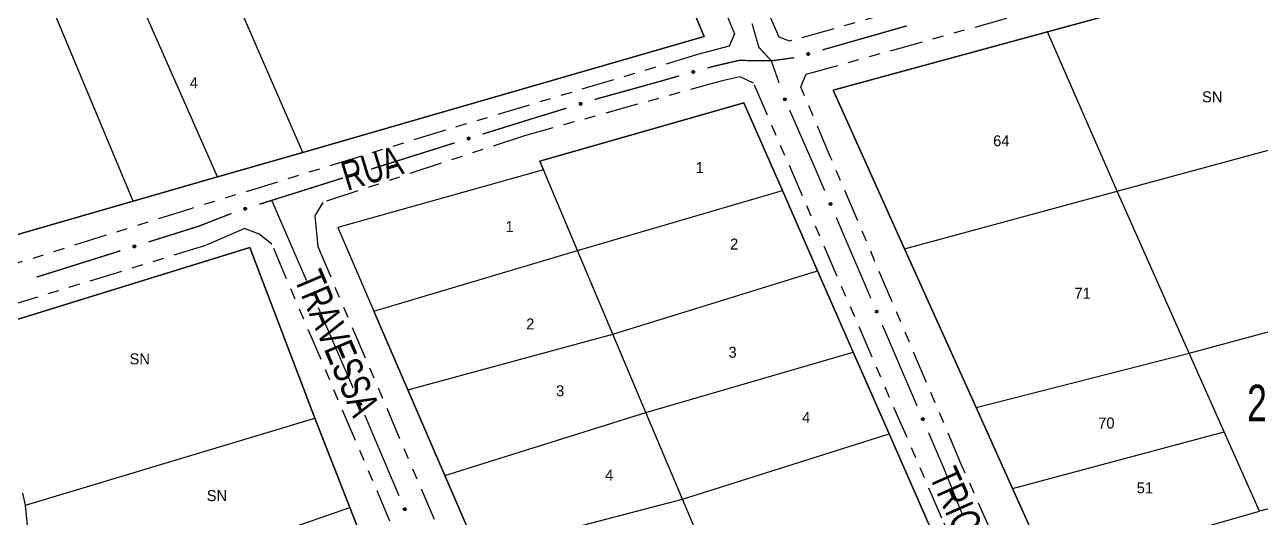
# Model space of a CAD drawing. Extents: x 204614 to 205597, y 4873311 to 4874446.
# Drawn here: x 204968.7 to 205137.6, y 4873992.3 to 4874059.8 of the extents above; entities that cross this region are included whole.
import ezdxf
from ezdxf.enums import TextEntityAlignment as Align

# ---------------------------------------------------------------- set-up
doc = ezdxf.new("R2010")
doc.units = 0
doc.header["$LTSCALE"] = 1.5
doc.header["$MEASUREMENT"] = 0
doc.linetypes.add('TRACO_25', pattern=[8, 3, -1, 1, -1, 1, -1])
for name, color, linetype in [('CD_MALHA_LOTES', 7, 'CONTINUOUS'), ('CD_TXT_QUADRA', 255, 'CONTINUOUS'), ('RU-QUADRA', 210, 'CONTINUOUS'), ('SV-EIXO-RUA-N-PAV', 6, 'CONTINUOUS'), ('SV-RUA-NAO-PAV', 7, 'CONTINUOUS'), ('SV-TXT-RUA-N-PAV', 7, 'CONTINUOUS'), ('Th_NmrPort', 1, 'CONTINUOUS')]:
    doc.layers.add(name, color=color, linetype=linetype)
doc.styles.add('ARIAL', font='ARIAL.SHX')

msp = doc.modelspace()

# ---------------------------------------------------------------- linework, layer by layer
at = {"layer": 'CD_MALHA_LOTES', "linetype": 'Continuous', "flags": 128}
for points in [[(205049.788297, 4874085.844422), (205061.485, 4874058.142)], [(205006.637683, 4874042.324679), (204994.43721, 4874070.37986)], [(204994.994018, 4874038.966783), (204982.783659, 4874066.671161)], [(205108.385432, 4874058.815806), (205138.668342, 4874067.073514)], [(204983.495705, 4874035.650805), (204971.977209, 4874063.271485)], [(205061.485, 4874058.142), (205006.637683, 4874042.324679)], [(205079.078278, 4874050.824174), (205108.385432, 4874058.815806)], [(205117.885714, 4874037.020765), (205108.385432, 4874058.815806)], [(204983.495705, 4874035.650805), (204952.984492, 4874026.85173), (204951.256573, 4874027.37686), (204949.828617, 4874029.577164), (204938.3032, 4874052.380182)], [(205088.844708, 4874029.146164), (205079.078278, 4874050.824174)], [(205039.024466, 4874041.129895), (205066.899593, 4874049.084747)], [(205066.899593, 4874049.084747), (205072.158245, 4874037.103804)], [(205117.885714, 4874037.020765), (205148.14284, 4874045.225124)], [(205006.637683, 4874042.324679), (204994.994018, 4874038.966783)], [(205039.535431, 4874039.918118), (205011.414501, 4874032.048105)], [(205039.535431, 4874039.918118), (205039.024466, 4874041.129895)], [(205044.185572, 4874028.890091), (205039.535431, 4874039.918118)], [(204994.994018, 4874038.966783), (204983.495705, 4874035.650805)], [(205044.185572, 4874028.890091), (205072.158245, 4874037.103804)], [(205072.158245, 4874037.103804), (205076.96976, 4874026.141583)], [(205088.844708, 4874029.146164), (205117.885714, 4874037.020765)], [(205127.719634, 4874014.885871), (205117.885714, 4874037.020765)], [(205011.414501, 4874032.048105), (205016.354201, 4874020.6188)], [(204962.098351, 4874017.802781), (204999.407481, 4874029.302897)], [(204999.407481, 4874029.302897), (205008.310796, 4874006.011188)], [(205016.354201, 4874020.6188), (205044.185572, 4874028.890091)], [(205049.003701, 4874017.463672), (205044.185572, 4874028.890091)], [(205098.609876, 4874007.470956), (205088.844708, 4874029.146164)], [(205049.003701, 4874017.463672), (205076.96976, 4874026.141583)], [(205076.96976, 4874026.141583), (205081.845523, 4874015.032986)], [(205127.719634, 4874014.885871), (205157.783302, 4874022.994016)], [(205020.995411, 4874009.88013), (205016.354201, 4874020.6188)], [(205020.995411, 4874009.88013), (205049.003701, 4874017.463672)], [(205053.513304, 4874006.768935), (205049.003701, 4874017.463672)], [(205053.513304, 4874006.768935), (205081.845523, 4874015.032986)], [(205081.845523, 4874015.032986), (205086.760861, 4874003.834224)], [(205098.609876, 4874007.470956), (205127.719634, 4874014.885871)], [(205132.502882, 4874004.119394), (205127.719634, 4874014.885871)], [(205026.066862, 4873998.145984), (205020.995411, 4874009.88013)], [(205103.604557, 4873996.384536), (205098.609876, 4874007.470956)], [(204968.768375, 4873994.103356), (205008.310796, 4874006.011188)], [(205008.310796, 4874006.011188), (205013.080936, 4873993.804962)], [(205026.066862, 4873998.145984), (205053.513304, 4874006.768935)], [(205058.511999, 4873994.914295), (205053.513304, 4874006.768935)], [(205103.604557, 4873996.384536), (205132.502882, 4874004.119394)], [(205137.313925, 4873993.290353), (205132.502882, 4874004.119394)], [(205058.511999, 4873994.914295), (205086.760861, 4874003.834224)], [(205086.760861, 4874003.834224), (205102.383317, 4873968.241115)], [(205167.279547, 4874001.095475), (205137.313925, 4873993.290353)], [(205030.609258, 4873987.635945), (205026.066862, 4873998.145984)], [(204968.768375, 4873994.103356), (204968.415511, 4873995.766858)], [(205108.695285, 4873985.084926), (205103.604557, 4873996.384536)], [(204970.28065, 4873978.905001), (204968.768375, 4873994.103356)], [(205030.609258, 4873987.635945), (205058.511999, 4873994.914295)], [(205063.021603, 4873984.219558), (205058.511999, 4873994.914295)], [(204974.298304, 4873980.303016), (205013.080936, 4873993.804962)], [(205013.080936, 4873993.804962), (205017.326637, 4873982.940714)], [(205108.695285, 4873985.084926), (205137.313925, 4873993.290353)]]:
    msp.add_lwpolyline(points, dxfattribs=at)
at = {"layer": 'RU-QUADRA', "linetype": 'Continuous', "flags": 128}
for points in [[(205017.326637, 4873982.940714), (205013.080936, 4873993.804962), (205008.310796, 4874006.011188), (204999.407481, 4874029.302897), (204962.098351, 4874017.802781), (204955.642632, 4874017.292465), (204955.447363, 4874019.233671), (204943.947247, 4874015.629948), (204943.841256, 4874018.59772), (204937.057777, 4874018.915696), (204932.155654, 4874041.306473), (204931.311379, 4874042.744136), (204925.467924, 4874052.694581), (204921.731585, 4874059.056953), (204917.887617, 4874065.602602), (204914.53451, 4874071.328664), (204912.340769, 4874075.047974), (204910.665808, 4874077.900158), (204905.472207, 4874087.35993), (204910.665808, 4874089.002804), (204883.611389, 4874123.821125), (204873.012204, 4874102.808242)], [(205066.899593, 4874049.084747), (205039.024466, 4874041.129895)]]:
    msp.add_lwpolyline(points, dxfattribs=at)
for points in [[(205061.485, 4874058.142), (205049.788297, 4874085.844422), (205038.118615, 4874113.48285), (205005.197114, 4874104.462255), (204993.899375, 4874101.366639), (204971.616954, 4874095.261186), (204959.967824, 4874092.069288), (204923.069778, 4874081.959107), (204938.3032, 4874052.380182), (204949.828617, 4874029.577164), (204951.256573, 4874027.37686), (204952.984492, 4874026.85173), (204983.495705, 4874035.650805), (204994.994018, 4874038.966783), (205006.637683, 4874042.324679)], [(205128.315522, 4873941.534961), (205157.484357, 4873949.460591), (205186.278143, 4873957.284313), (205172.034087, 4873990.131407), (205167.279547, 4874001.095475), (205157.783302, 4874022.994016), (205148.14284, 4874045.225124), (205138.668342, 4874067.073514), (205108.385432, 4874058.815806), (205079.078278, 4874050.824174), (205088.844708, 4874029.146164), (205098.609876, 4874007.470956), (205103.604557, 4873996.384536), (205108.695285, 4873985.084926), (205113.652506, 4873974.081655), (205118.534239, 4873963.245938), (205123.243177, 4873952.793768)]]:
    msp.add_lwpolyline(points, close=True, dxfattribs=at)
at = {"layer": 'RU-QUADRA', "linetype": 'Continuous'}
for points in [[(205072.158245, 4874037.103804), (205066.899593, 4874049.084747)], [(205039.535431, 4874039.918118), (205011.414501, 4874032.048105)], [(205039.024466, 4874041.129895), (205039.535431, 4874039.918118)], [(205076.96976, 4874026.141583), (205072.158245, 4874037.103804)], [(205011.414501, 4874032.048105), (205016.354201, 4874020.6188)], [(205081.845523, 4874015.032986), (205076.96976, 4874026.141583)], [(205016.354201, 4874020.6188), (205020.995411, 4874009.88013)], [(205086.760861, 4874003.834224), (205081.845523, 4874015.032986)], [(205020.995411, 4874009.88013), (205026.066862, 4873998.145984)], [(205102.383317, 4873968.241115), (205086.760861, 4874003.834224)], [(205026.066862, 4873998.145984), (205030.609258, 4873987.635945)]]:
    msp.add_lwpolyline(points, dxfattribs=at)
at = {"layer": 'SV-EIXO-RUA-N-PAV', "const_width": 0.18}
for points in [[(205068.013391, 4874059.937839), (205068.860062, 4874056.974489)], [(205077.618603, 4874056.31987), (205089.157393, 4874059.614762)], [(205068.860062, 4874056.974489), (205068.942281, 4874056.686723)], [(205068.942281, 4874056.686723), (205070.091498, 4874055.433031)], [(205062.709514, 4874054.068238), (205065.805806, 4874054.789704)], [(205065.805806, 4874054.789704), (205066.239809, 4874054.890831)], [(205066.239809, 4874054.890831), (205069.793829, 4874054.840897)], [(205069.793829, 4874054.840897), (205070.645247, 4874054.828942)], [(205070.091498, 4874055.433031), (205070.645247, 4874054.828942)], [(205070.645247, 4874054.828942), (205073.763849, 4874055.261794)], [(205070.645247, 4874054.828942), (205071.703785, 4874051.82975)], [(205061.918452, 4874053.849433), (205062.709514, 4874054.068238)], [(205046.7375, 4874049.612526), (205054.217454, 4874051.68287)], [(205054.217454, 4874051.68287), (205054.415035, 4874051.737557)], [(205054.415035, 4874051.737557), (205058.065865, 4874052.773604)], [(205046.509213, 4874049.542409), (205046.7375, 4874049.612526)], [(205037.140582, 4874046.664901), (205042.685507, 4874048.367985)], [(205073.145114, 4874048.101273), (205076.358406, 4874040.774967)], [(205031.222079, 4874044.819861), (205036.950195, 4874046.60555)], [(205036.950195, 4874046.60555), (205037.140582, 4874046.664901)], [(205015.957138, 4874040.025974), (205027.404337, 4874043.626201)], [(205076.358406, 4874040.774967), (205076.373404, 4874040.740771)], [(205076.373404, 4874040.740771), (205077.935184, 4874037.098861)], [(205000.694206, 4874035.225672), (205012.141405, 4874038.825899)], [(205002.387608, 4874035.792698), (205007.162619, 4874024.783644)], [(204992.446364, 4874032.235249), (204996.898126, 4874033.969702)], [(205079.511682, 4874033.422632), (205084.241173, 4874022.393947)], [(204985.556129, 4874030.070501), (204992.234294, 4874032.168622)], [(204992.234294, 4874032.168622), (204992.446364, 4874032.235249)], [(204970.291752, 4874025.274796), (204981.740035, 4874028.871575)], [(205008.75429, 4874021.11396), (205013.529301, 4874010.104906)], [(205085.817671, 4874018.717718), (205090.547162, 4874007.689032)], [(205015.108806, 4874006.430004), (205019.793135, 4873995.38206)], [(205092.12366, 4874004.012804), (205094.094281, 4873999.417518)], [(205094.094281, 4873999.417518), (205094.331952, 4873998.863295)], [(205094.331952, 4873998.863295), (205096.336335, 4873993.852338)], [(205096.336335, 4873993.852338), (205096.654178, 4873993.05773)], [(205096.654178, 4873993.05773), (205096.712451, 4873992.92585)]]:
    msp.add_lwpolyline(points, dxfattribs=at)
at = {"layer": 'SV-EIXO-RUA-N-PAV'}
for points in [[(205075.527087, 4874055.83712), (205075.550238, 4874055.880203), (205075.578944, 4874055.912496), (205075.610639, 4874055.932539), (205075.643265, 4874055.942947), (205075.677843, 4874055.949836), (205075.714236, 4874055.94909), (205075.754446, 4874055.939315), (205075.797826, 4874055.916395), (205075.828975, 4874055.884814), (205075.850287, 4874055.854792), (205075.863099, 4874055.821396), (205075.869228, 4874055.787694), (205075.867204, 4874055.749916), (205075.856899, 4874055.709264), (205075.832797, 4874055.666201), (205075.804437, 4874055.634735), (205075.773271, 4874055.616153), (205075.739616, 4874055.603486), (205075.704231, 4874055.596876), (205075.66851, 4874055.597814), (205075.627599, 4874055.608262), (205075.585411, 4874055.632614), (205075.553704, 4874055.660542), (205075.53469, 4874055.691439), (205075.522965, 4874055.724853), (205075.515633, 4874055.75945), (205075.51486, 4874055.796065), (205075.527087, 4874055.83712)], [(205059.823003, 4874053.384055), (205059.84651, 4874053.426944), (205059.875483, 4874053.458997), (205059.907343, 4874053.478777), (205059.940055, 4874053.488914), (205059.974688, 4874053.495516), (205060.011074, 4874053.494468), (205060.051201, 4874053.484359), (205060.09439, 4874053.46108), (205060.125275, 4874053.429242), (205060.146338, 4874053.399044), (205060.158872, 4874053.365543), (205060.164722, 4874053.331791), (205060.162384, 4874053.294031), (205060.151742, 4874053.253466), (205060.127284, 4874053.210605), (205060.098663, 4874053.179375), (205060.067344, 4874053.161053), (205060.033585, 4874053.148665), (205059.998146, 4874053.142349), (205059.962435, 4874053.143583), (205059.921612, 4874053.154371), (205059.879627, 4874053.179072), (205059.848153, 4874053.207262), (205059.829396, 4874053.238315), (205059.817948, 4874053.271826), (205059.810905, 4874053.306482), (205059.810435, 4874053.343102), (205059.823003, 4874053.384055)], [(205072.546127, 4874049.741026), (205072.591936, 4874049.723893), (205072.627804, 4874049.6998), (205072.651935, 4874049.671096), (205072.666646, 4874049.64017), (205072.678132, 4874049.606837), (205072.682298, 4874049.570674), (205072.678031, 4874049.529514), (205072.661167, 4874049.483441), (205072.634071, 4874049.44832), (205072.607196, 4874049.423156), (205072.575831, 4874049.40596), (205072.543263, 4874049.395345), (205072.505556, 4874049.39226), (205072.463887, 4874049.396991), (205072.417968, 4874049.41507), (205072.382967, 4874049.43893), (205072.360355, 4874049.467308), (205072.343267, 4874049.498949), (205072.331948, 4874049.53312), (205072.328064, 4874049.568641), (205072.332903, 4874049.610587), (205072.351347, 4874049.655672), (205072.374747, 4874049.690854), (205072.402799, 4874049.713858), (205072.434329, 4874049.72998), (205072.467622, 4874049.741907), (205072.503798, 4874049.747608), (205072.546127, 4874049.741026)], [(205044.427692, 4874049.018241), (205044.449982, 4874049.061774), (205044.478042, 4874049.094631), (205044.509333, 4874049.115299), (205044.541746, 4874049.126353), (205044.57618, 4874049.133926), (205044.612581, 4874049.133903), (205044.652977, 4874049.124928), (205044.696804, 4874049.102874), (205044.728573, 4874049.071917), (205044.750477, 4874049.042324), (205044.763949, 4874049.009189), (205044.770746, 4874048.975615), (205044.769472, 4874048.937804), (205044.759976, 4874048.896956), (205044.736734, 4874048.853423), (205044.709004, 4874048.8214), (205044.678213, 4874048.802204), (205044.644816, 4874048.78887), (205044.609569, 4874048.781559), (205044.573837, 4874048.781788), (205044.532726, 4874048.791423), (205044.490063, 4874048.814933), (205044.457808, 4874048.842225), (205044.438184, 4874048.872739), (205044.425798, 4874048.905914), (205044.417782, 4874048.940358), (205044.416282, 4874048.976951), (205044.427692, 4874049.018241)], [(205029.142775, 4874044.286963), (205029.164883, 4874044.330589), (205029.192805, 4874044.363563), (205029.224009, 4874044.384363), (205029.256375, 4874044.395552), (205029.290777, 4874044.403271), (205029.327178, 4874044.4034), (205029.367611, 4874044.394594), (205029.41153, 4874044.372724), (205029.443429, 4874044.341901), (205029.465457, 4874044.3124), (205029.479068, 4874044.279322), (205029.486006, 4874044.245777), (205029.48489, 4874044.207961), (205029.475566, 4874044.167074), (205029.452506, 4874044.123444), (205029.424911, 4874044.091305), (205029.394201, 4874044.071979), (205029.36086, 4874044.058506), (205029.325644, 4874044.051047), (205029.289911, 4874044.051126), (205029.24876, 4874044.060588), (205029.205999, 4874044.083919), (205029.17363, 4874044.111076), (205029.153878, 4874044.141506), (205029.141353, 4874044.174629), (205029.133192, 4874044.20904), (205029.131539, 4874044.245626), (205029.142775, 4874044.286963)], [(205013.879183, 4874039.487839), (205013.901181, 4874039.531521), (205013.92902, 4874039.564566), (205013.960171, 4874039.585443), (205013.992509, 4874039.596715), (205014.026892, 4874039.60452), (205014.063292, 4874039.604741), (205014.103747, 4874039.596037), (205014.147721, 4874039.574278), (205014.179697, 4874039.543535), (205014.2018, 4874039.51409), (205014.215494, 4874039.481046), (205014.222517, 4874039.447518), (205014.221496, 4874039.4097), (205014.212275, 4874039.368789), (205014.189325, 4874039.325101), (205014.161811, 4874039.292892), (205014.13115, 4874039.27349), (205014.097843, 4874039.259932), (205014.062646, 4874039.252385), (205014.026913, 4874039.252374), (205013.985739, 4874039.261732), (205013.942919, 4874039.284955), (205013.910481, 4874039.31203), (205013.890653, 4874039.342411), (205013.878044, 4874039.375502), (205013.869797, 4874039.409892), (205013.868051, 4874039.446474), (205013.879183, 4874039.487839)], [(204998.616251, 4874034.687537), (204998.638249, 4874034.731219), (204998.666088, 4874034.764263), (204998.697239, 4874034.785141), (204998.729577, 4874034.796413), (204998.763959, 4874034.804217), (204998.80036, 4874034.804438), (204998.840815, 4874034.795735), (204998.884789, 4874034.773975), (204998.916765, 4874034.743233), (204998.938868, 4874034.713787), (204998.952562, 4874034.680744), (204998.959585, 4874034.647216), (204998.958564, 4874034.609398), (204998.949343, 4874034.568487), (204998.926393, 4874034.524799), (204998.898879, 4874034.49259), (204998.868218, 4874034.473187), (204998.834911, 4874034.45963), (204998.799714, 4874034.452083), (204998.763981, 4874034.452072), (204998.722806, 4874034.46143), (204998.679987, 4874034.484653), (204998.647549, 4874034.511728), (204998.627721, 4874034.542109), (204998.615112, 4874034.5752), (204998.606864, 4874034.60959), (204998.605119, 4874034.646172), (204998.616251, 4874034.687537)], [(205078.767975, 4874035.436183), (205078.813642, 4874035.418674), (205078.849311, 4874035.394288), (205078.873206, 4874035.365386), (205078.887661, 4874035.334341), (205078.898873, 4874035.300914), (205078.902742, 4874035.264719), (205078.898137, 4874035.223595), (205078.880895, 4874035.177662), (205078.853512, 4874035.142765), (205078.82643, 4874035.117822), (205078.794926, 4874035.100885), (205078.762271, 4874035.090537), (205078.724541, 4874035.087762), (205078.682911, 4874035.092835), (205078.637143, 4874035.111291), (205078.602339, 4874035.135438), (205078.579961, 4874035.164), (205078.563133, 4874035.195781), (205078.552096, 4874035.230044), (205078.548503, 4874035.265596), (205078.553687, 4874035.307501), (205078.572501, 4874035.352433), (205078.596189, 4874035.38742), (205078.624429, 4874035.410194), (205078.65609, 4874035.426056), (205078.68948, 4874035.437709), (205078.725702, 4874035.443113), (205078.767975, 4874035.436183)], [(204983.478013, 4874029.532992), (204983.500024, 4874029.576667), (204983.527872, 4874029.609703), (204983.55903, 4874029.630572), (204983.591371, 4874029.641833), (204983.625756, 4874029.649628), (204983.662156, 4874029.649838), (204983.702609, 4874029.641122), (204983.746576, 4874029.619349), (204983.778543, 4874029.588597), (204983.800637, 4874029.559145), (204983.814321, 4874029.526097), (204983.821334, 4874029.492568), (204983.820302, 4874029.454749), (204983.811069, 4874029.413841), (204983.788105, 4874029.37016), (204983.760581, 4874029.33796), (204983.729914, 4874029.318566), (204983.696603, 4874029.305019), (204983.661404, 4874029.297482), (204983.625671, 4874029.297482), (204983.5845, 4874029.306852), (204983.541687, 4874029.330088), (204983.509257, 4874029.357173), (204983.489438, 4874029.38756), (204983.476839, 4874029.420655), (204983.468602, 4874029.455048), (204983.466868, 4874029.49163), (204983.478013, 4874029.532992)], [(205008.002271, 4874023.124421), (205008.04801, 4874023.107101), (205008.083779, 4874023.082862), (205008.107793, 4874023.054059), (205008.122377, 4874023.023074), (205008.133727, 4874022.989694), (205008.137745, 4874022.953515), (205008.13331, 4874022.912373), (205008.116258, 4874022.866368), (205008.08902, 4874022.831358), (205008.062041, 4874022.806304), (205008.030607, 4874022.789237), (205007.997995, 4874022.778754), (205007.960277, 4874022.775823), (205007.918627, 4874022.780725), (205007.872783, 4874022.798991), (205007.837879, 4874022.822994), (205007.815383, 4874022.851464), (205007.798424, 4874022.883174), (205007.787245, 4874022.917392), (205007.783506, 4874022.952928), (205007.788517, 4874022.994854), (205007.807145, 4874023.039864), (205007.830688, 4874023.074949), (205007.858834, 4874023.097839), (205007.890429, 4874023.113832), (205007.923771, 4874023.125623), (205007.95997, 4874023.131176), (205008.002271, 4874023.124421)], [(205085.073964, 4874020.731268), (205085.119631, 4874020.71376), (205085.1553, 4874020.689374), (205085.179195, 4874020.660472), (205085.193651, 4874020.629426), (205085.204862, 4874020.595999), (205085.208731, 4874020.559804), (205085.204126, 4874020.518681), (205085.186884, 4874020.472747), (205085.159501, 4874020.43785), (205085.132419, 4874020.412908), (205085.100915, 4874020.39597), (205085.06826, 4874020.385623), (205085.03053, 4874020.382848), (205084.988901, 4874020.387921), (205084.943132, 4874020.406377), (205084.908328, 4874020.430524), (205084.88595, 4874020.459086), (205084.869122, 4874020.490866), (205084.858085, 4874020.52513), (205084.854492, 4874020.560681), (205084.859676, 4874020.602586), (205084.87849, 4874020.647518), (205084.902178, 4874020.682506), (205084.930418, 4874020.70528), (205084.962079, 4874020.721142), (205084.995469, 4874020.732795), (205085.031691, 4874020.738199), (205085.073964, 4874020.731268)], [(205014.525668, 4874008.087326), (205014.571263, 4874008.069631), (205014.606832, 4874008.045099), (205014.630608, 4874008.0161), (205014.644937, 4874007.984995), (205014.656012, 4874007.951523), (205014.659732, 4874007.915312), (205014.654959, 4874007.874208), (205014.637529, 4874007.828345), (205014.610004, 4874007.793561), (205014.58282, 4874007.768729), (205014.551247, 4874007.751921), (205014.51855, 4874007.741707), (205014.480809, 4874007.739086), (205014.4392, 4874007.74433), (205014.393508, 4874007.762972), (205014.358803, 4874007.787262), (205014.336542, 4874007.815915), (205014.319844, 4874007.847764), (205014.308947, 4874007.882072), (205014.3055, 4874007.917639), (205014.310855, 4874007.959522), (205014.329853, 4874008.004377), (205014.353684, 4874008.039267), (205014.382017, 4874008.061925), (205014.413743, 4874008.077658), (205014.44718, 4874008.089174), (205014.483424, 4874008.094429), (205014.525668, 4874008.087326)], [(205091.379953, 4874006.026354), (205091.42562, 4874006.008846), (205091.461289, 4874005.984459), (205091.485184, 4874005.955558), (205091.49964, 4874005.924512), (205091.510851, 4874005.891085), (205091.51472, 4874005.85489), (205091.510115, 4874005.813767), (205091.492873, 4874005.767833), (205091.46549, 4874005.732936), (205091.438409, 4874005.707994), (205091.406904, 4874005.691056), (205091.374249, 4874005.680708), (205091.336519, 4874005.677933), (205091.29489, 4874005.683007), (205091.249121, 4874005.701462), (205091.214317, 4874005.72561), (205091.191939, 4874005.754172), (205091.175111, 4874005.785952), (205091.164074, 4874005.820215), (205091.160481, 4874005.855767), (205091.165665, 4874005.897672), (205091.184479, 4874005.942604), (205091.208167, 4874005.977592), (205091.236407, 4874006.000366), (205091.268068, 4874006.016228), (205091.301458, 4874006.027881), (205091.33768, 4874006.033284), (205091.379953, 4874006.026354)], [(205020.619116, 4873993.715988), (205020.664711, 4873993.698293), (205020.700279, 4873993.673761), (205020.724055, 4873993.644762), (205020.738384, 4873993.613657), (205020.749459, 4873993.580185), (205020.753179, 4873993.543974), (205020.748406, 4873993.50287), (205020.730976, 4873993.457007), (205020.703451, 4873993.422223), (205020.676268, 4873993.397391), (205020.644694, 4873993.380583), (205020.611997, 4873993.370369), (205020.574256, 4873993.367748), (205020.532648, 4873993.372992), (205020.486955, 4873993.391635), (205020.45225, 4873993.415924), (205020.429989, 4873993.444578), (205020.413292, 4873993.476426), (205020.402394, 4873993.510735), (205020.398947, 4873993.546301), (205020.404303, 4873993.588184), (205020.4233, 4873993.633039), (205020.447131, 4873993.667929), (205020.475464, 4873993.690587), (205020.50719, 4873993.70632), (205020.540627, 4873993.717836), (205020.576871, 4873993.723091), (205020.619116, 4873993.715988)]]:
    msp.add_lwpolyline(points, close=True, dxfattribs=at)
for points in [[(205075.51486, 4874055.796065), (205075.797826, 4874055.916395)], [(205075.515633, 4874055.75945), (205075.828975, 4874055.884814)], [(205075.519834, 4874055.77892), (205075.808872, 4874055.89977)], [(205075.522276, 4874055.815094), (205075.773264, 4874055.925078)], [(205075.52264, 4874055.744245), (205075.834358, 4874055.870151)], [(205075.522965, 4874055.724853), (205075.850287, 4874055.854792)], [(205075.527087, 4874055.83712), (205075.754446, 4874055.939315)], [(205075.531444, 4874055.708444), (205075.85572, 4874055.835099)], [(205075.53469, 4874055.691439), (205075.863099, 4874055.821396)], [(205075.540651, 4874055.860075), (205075.727345, 4874055.941767)], [(205075.547745, 4874055.676204), (205075.8634, 4874055.803234)], [(205075.550238, 4874055.880203), (205075.714236, 4874055.94909)], [(205075.553704, 4874055.660542), (205075.869228, 4874055.787694)], [(205075.566523, 4874055.898682), (205075.687798, 4874055.946084)], [(205075.57192, 4874055.646211), (205075.863956, 4874055.766497)], [(205075.578944, 4874055.912496), (205075.677843, 4874055.949836)], [(205075.585411, 4874055.632614), (205075.867204, 4874055.749916)], [(205075.609777, 4874055.622964), (205075.859265, 4874055.728262)], [(205075.627599, 4874055.608262), (205075.856899, 4874055.709264)], [(205075.652697, 4874055.606838), (205075.837516, 4874055.685156)], [(205075.66851, 4874055.597814), (205075.832797, 4874055.666201)], [(205075.690369, 4874055.599147), (205075.812582, 4874055.648236)], [(205075.704231, 4874055.596876), (205075.804437, 4874055.634735)], [(205059.810435, 4874053.343102), (205060.09439, 4874053.46108)], [(205059.810905, 4874053.306482), (205060.125275, 4874053.429242)], [(205059.815266, 4874053.325917), (205060.105297, 4874053.444364)], [(205059.817785, 4874053.29122), (205060.130537, 4874053.414535)], [(205059.817948, 4874053.271826), (205060.146338, 4874053.399044)], [(205059.818009, 4874053.362069), (205060.0699, 4874053.469967)], [(205059.823003, 4874053.384055), (205060.051201, 4874053.484359)], [(205059.826291, 4874053.255347), (205060.151607, 4874053.379306)], [(205059.829396, 4874053.238315), (205060.158872, 4874053.365543)], [(205059.836756, 4874053.406896), (205060.024122, 4874053.487036)], [(205059.842325, 4874053.222972), (205060.159022, 4874053.347379)], [(205059.84651, 4874053.426944), (205060.011074, 4874053.494468)], [(205059.848153, 4874053.207262), (205060.164722, 4874053.331791)], [(205059.862947, 4874053.445287), (205059.984612, 4874053.491681)], [(205059.866249, 4874053.19278), (205060.159274, 4874053.310639)], [(205059.875483, 4874053.458997), (205059.974688, 4874053.495516)], [(205059.879627, 4874053.179072), (205060.162384, 4874053.294031)], [(205059.903913, 4874053.169219), (205060.154265, 4874053.272444)], [(205059.921612, 4874053.154371), (205060.151742, 4874053.253466)], [(205059.946697, 4874053.152738), (205060.13216, 4874053.22952)], [(205059.962435, 4874053.143583), (205060.127284, 4874053.210605)], [(205059.984304, 4874053.144735), (205060.10692, 4874053.192808)], [(205059.998146, 4874053.142349), (205060.098663, 4874053.179375)], [(205072.351347, 4874049.655672), (205072.505556, 4874049.39226)], [(205072.363002, 4874049.670873), (205072.521549, 4874049.397712)], [(205072.374747, 4874049.690854), (205072.543263, 4874049.395345)], [(205072.389463, 4874049.698869), (205072.557875, 4874049.403215)], [(205072.402799, 4874049.713858), (205072.575831, 4874049.40596)], [(205072.419212, 4874049.719367), (205072.588414, 4874049.415119)], [(205072.434329, 4874049.72998), (205072.607196, 4874049.423156)], [(205072.4535, 4874049.732915), (205072.620268, 4874049.44101)], [(205072.467622, 4874049.741907), (205072.634071, 4874049.44832)], [(205072.487481, 4874049.740369), (205072.646181, 4874049.470255)], [(205072.503798, 4874049.747608), (205072.661167, 4874049.483441)], [(205072.523654, 4874049.742825), (205072.66646, 4874049.50895)], [(205072.546127, 4874049.741026), (205072.678031, 4874049.529514)], [(205072.5707, 4874049.730679), (205072.676808, 4874049.556698)], [(205072.591936, 4874049.723893), (205072.682298, 4874049.570674)], [(205072.612442, 4874049.710247), (205072.675756, 4874049.596466)], [(205072.627804, 4874049.6998), (205072.678132, 4874049.606837)], [(205044.416282, 4874048.976951), (205044.696804, 4874049.102874)], [(205044.417782, 4874048.940358), (205044.728573, 4874049.071917)], [(205044.421595, 4874048.959908), (205044.708177, 4874049.086471)], [(205044.423318, 4874048.996123), (205044.672074, 4874049.111068)], [(205044.425089, 4874048.925295), (205044.734246, 4874049.057364)], [(205044.425798, 4874048.905914), (205044.750477, 4874049.042324)], [(205044.427692, 4874049.018241), (205044.652977, 4874049.124928)], [(205044.434601, 4874048.889676), (205044.756299, 4874049.022742)], [(205044.438184, 4874048.872739), (205044.763949, 4874049.009189)], [(205044.440797, 4874049.04146), (205044.625833, 4874049.126841)], [(205044.449982, 4874049.061774), (205044.612581, 4874049.133903)], [(205044.45154, 4874048.857766), (205044.76461, 4874048.991036)], [(205044.457808, 4874048.842225), (205044.770746, 4874048.975615)], [(205044.465897, 4874049.080573), (205044.586208, 4874049.130372)], [(205044.476304, 4874048.828259), (205044.765896, 4874048.954318)], [(205044.478042, 4874049.094631), (205044.57618, 4874049.133926)], [(205044.490063, 4874048.814933), (205044.769472, 4874048.937804)], [(205044.514616, 4874048.805767), (205044.761964, 4874048.915997)], [(205044.532726, 4874048.791423), (205044.759976, 4874048.896956)], [(205044.557847, 4874048.790497), (205044.741075, 4874048.872468)], [(205044.573837, 4874048.781788), (205044.736734, 4874048.853423)], [(205044.595665, 4874048.783556), (205044.716879, 4874048.83506)], [(205044.609569, 4874048.781559), (205044.709004, 4874048.8214)], [(205072.328064, 4874049.568641), (205072.417968, 4874049.41507)], [(205072.331948, 4874049.53312), (205072.382967, 4874049.43893)], [(205072.332331, 4874049.547161), (205072.397443, 4874049.432679)], [(205072.332903, 4874049.610587), (205072.463887, 4874049.396991)], [(205072.334874, 4874049.585527), (205072.437386, 4874049.412949)], [(205072.345068, 4874049.630228), (205072.48303, 4874049.397208)], [(205029.131539, 4874044.245626), (205029.41153, 4874044.372724)], [(205029.133192, 4874044.20904), (205029.443429, 4874044.341901)], [(205029.136923, 4874044.228605), (205029.422972, 4874044.356369)], [(205029.138495, 4874044.264828), (205029.386766, 4874044.380815)], [(205029.140562, 4874044.194008), (205029.449163, 4874044.327373)], [(205029.141353, 4874044.174629), (205029.465457, 4874044.3124)], [(205029.142775, 4874044.286963), (205029.367611, 4874044.394594)], [(205029.150224, 4874044.158429), (205029.471361, 4874044.292843)], [(205029.153878, 4874044.141506), (205029.479068, 4874044.279322)], [(205029.155783, 4874044.310237), (205029.340459, 4874044.396394)], [(205029.164883, 4874044.330589), (205029.327178, 4874044.4034)], [(205029.167296, 4874044.126589), (205029.479805, 4874044.261173)], [(205029.17363, 4874044.111076), (205029.486006, 4874044.245777)], [(205029.180719, 4874044.349455), (205029.30082, 4874044.399759)], [(205029.192185, 4874044.097187), (205029.481245, 4874044.22446)], [(205029.192805, 4874044.363563), (205029.290777, 4874044.403271)], [(205029.205999, 4874044.083919), (205029.48489, 4874044.207961)], [(205029.23059, 4874044.074856), (205029.477474, 4874044.186123)], [(205029.24876, 4874044.060588), (205029.475566, 4874044.167074)], [(205029.273885, 4874044.059767), (205029.456768, 4874044.142507)], [(205029.289911, 4874044.051126), (205029.452506, 4874044.123444)], [(205029.311732, 4874044.052985), (205029.432729, 4874044.104998)], [(205029.325644, 4874044.051047), (205029.424911, 4874044.091305)], [(205013.868051, 4874039.446474), (205014.147721, 4874039.574278)], [(205013.869797, 4874039.409892), (205014.179697, 4874039.543535)], [(205013.873478, 4874039.429467), (205014.159204, 4874039.557951)], [(205013.874959, 4874039.465693), (205014.122936, 4874039.582305)], [(205013.877205, 4874039.394879), (205014.185468, 4874039.529021)], [(205013.878044, 4874039.375502), (205014.2018, 4874039.51409)], [(205013.879183, 4874039.487839), (205014.103747, 4874039.596037)], [(205013.892133, 4874039.511146), (205014.076591, 4874039.597768)], [(205013.901181, 4874039.531521), (205014.063292, 4874039.604741)], [(205013.91697, 4874039.550427), (205014.036943, 4874039.601033)], [(205013.92902, 4874039.564566), (205014.026892, 4874039.60452)], [(205013.886956, 4874039.359325), (205014.207754, 4874039.494548)], [(205013.890653, 4874039.342411), (205014.215494, 4874039.481046)], [(205013.904109, 4874039.327528), (205014.216277, 4874039.462898)], [(205013.910481, 4874039.31203), (205014.222517, 4874039.447518)], [(205013.929071, 4874039.298188), (205014.217809, 4874039.426189)], [(205013.942919, 4874039.284955), (205014.221496, 4874039.4097)], [(205013.967533, 4874039.275955), (205014.214135, 4874039.387843)], [(205013.985739, 4874039.261732), (205014.212275, 4874039.368789)], [(205014.010865, 4874039.260975), (205014.193539, 4874039.344174)], [(205014.026913, 4874039.252374), (205014.189325, 4874039.325101)], [(205014.048729, 4874039.254288), (205014.169595, 4874039.306605)], [(205014.062646, 4874039.252385), (205014.161811, 4874039.292892)], [(204998.605119, 4874034.646172), (204998.884789, 4874034.773975)], [(204998.606864, 4874034.60959), (204998.916765, 4874034.743233)], [(204998.610546, 4874034.629165), (204998.896272, 4874034.757649)], [(204998.612027, 4874034.665391), (204998.860004, 4874034.782003)], [(204998.614272, 4874034.594577), (204998.922536, 4874034.728719)], [(204998.615112, 4874034.5752), (204998.938868, 4874034.713787)], [(204998.616251, 4874034.687537), (204998.840815, 4874034.795735)], [(204998.624024, 4874034.559022), (204998.944821, 4874034.694245)], [(204998.627721, 4874034.542109), (204998.952562, 4874034.680744)], [(204998.6292, 4874034.710844), (204998.813659, 4874034.797466)], [(204998.638249, 4874034.731219), (204998.80036, 4874034.804438)], [(204998.641176, 4874034.527226), (204998.953345, 4874034.662596)], [(204998.647549, 4874034.511728), (204998.959585, 4874034.647216)], [(204998.654037, 4874034.750125), (204998.774011, 4874034.800731)], [(204998.666088, 4874034.764263), (204998.763959, 4874034.804217)], [(204998.666139, 4874034.497886), (204998.954877, 4874034.625887)], [(204998.679987, 4874034.484653), (204998.958564, 4874034.609398)], [(204998.7046, 4874034.475652), (204998.951203, 4874034.587541)], [(204998.722806, 4874034.46143), (204998.949343, 4874034.568487)], [(204998.747933, 4874034.460672), (204998.930607, 4874034.543872)], [(204998.763981, 4874034.452072), (204998.926393, 4874034.524799)], [(204998.785797, 4874034.453985), (204998.906662, 4874034.506303)], [(204998.799714, 4874034.452083), (204998.898879, 4874034.49259)], [(205078.548503, 4874035.265596), (205078.637143, 4874035.111291)], [(205078.552096, 4874035.230044), (205078.602339, 4874035.135438)], [(205078.552594, 4874035.244081), (205078.616763, 4874035.129068)], [(205078.553687, 4874035.307501), (205078.682911, 4874035.092835)], [(205078.555452, 4874035.282425), (205078.656543, 4874035.10901)], [(205078.566013, 4874035.32704), (205078.702056, 4874035.092895)], [(205078.572501, 4874035.352433), (205078.724541, 4874035.087762)], [(205078.58428, 4874035.367537), (205078.740578, 4874035.093083)], [(205078.596189, 4874035.38742), (205078.762271, 4874035.090537)], [(205078.61097, 4874035.395314), (205078.776948, 4874035.098287)], [(205078.624429, 4874035.410194), (205078.794926, 4874035.100885)], [(205078.640887, 4874035.415567), (205078.807584, 4874035.10994)], [(205078.65609, 4874035.426056), (205078.82643, 4874035.117822)], [(205078.675285, 4874035.428834), (205078.839649, 4874035.135568)], [(205078.68948, 4874035.437709), (205078.853512, 4874035.142765)], [(205078.709325, 4874035.436008), (205078.865802, 4874035.1646)], [(205078.725702, 4874035.443113), (205078.880895, 4874035.177662)], [(205078.745517, 4874035.438166), (205078.886398, 4874035.203126)], [(205078.767975, 4874035.436183), (205078.898137, 4874035.223595)], [(205078.792463, 4874035.425635), (205078.897137, 4874035.250788)], [(205078.813642, 4874035.418674), (205078.902742, 4874035.264719)], [(205078.834035, 4874035.40486), (205078.896412, 4874035.290563)], [(205078.849311, 4874035.394288), (205078.898873, 4874035.300914)], [(204983.466868, 4874029.49163), (204983.746576, 4874029.619349)], [(204983.468602, 4874029.455048), (204983.778543, 4874029.588597)], [(204983.47229, 4874029.474622), (204983.758055, 4874029.60302)], [(204983.473781, 4874029.510847), (204983.721794, 4874029.627385)], [(204983.476006, 4874029.440032), (204983.78431, 4874029.574081)], [(204983.476839, 4874029.420655), (204983.800637, 4874029.559145)], [(204983.478013, 4874029.532992), (204983.702609, 4874029.641122)], [(204983.485747, 4874029.404475), (204983.806585, 4874029.539601)], [(204983.489438, 4874029.38756), (204983.814321, 4874029.526097)], [(204983.490969, 4874029.556295), (204983.675453, 4874029.642861)], [(204983.500024, 4874029.576667), (204983.662156, 4874029.649838)], [(204983.502889, 4874029.372673), (204983.815099, 4874029.507949)], [(204983.509257, 4874029.357173), (204983.821334, 4874029.492568)], [(204983.515818, 4874029.595568), (204983.635806, 4874029.646138)], [(204983.527843, 4874029.343326), (204983.81662, 4874029.47124)], [(204983.527872, 4874029.609703), (204983.625756, 4874029.649628)], [(204983.541687, 4874029.330088), (204983.820302, 4874029.454749)], [(204983.566298, 4874029.321081), (204983.812934, 4874029.432895)], [(204983.5845, 4874029.306852), (204983.811069, 4874029.413841)], [(204983.609626, 4874029.306088), (204983.792325, 4874029.389232)], [(204983.625671, 4874029.297482), (204983.788105, 4874029.37016)], [(204983.647487, 4874029.299389), (204983.768369, 4874029.35167)], [(204983.661404, 4874029.297482), (204983.760581, 4874029.33796)], [(205007.783506, 4874022.952928), (205007.872783, 4874022.798991)], [(205007.787245, 4874022.917392), (205007.837879, 4874022.822994)], [(205007.787686, 4874022.931431), (205007.852329, 4874022.816684)], [(205007.788517, 4874022.994854), (205007.918627, 4874022.780725)], [(205007.790385, 4874022.969786), (205007.892192, 4874022.79679)], [(205007.800762, 4874023.014445), (205007.937771, 4874022.780863)], [(205007.807145, 4874023.039864), (205007.960277, 4874022.775823)], [(205007.818861, 4874023.055017), (205007.976291, 4874022.78121)], [(205007.830688, 4874023.074949), (205007.997995, 4874022.778754)], [(205007.845436, 4874023.082904), (205008.01264, 4874022.786565)], [(205007.858834, 4874023.097839), (205008.030607, 4874022.789237)], [(205007.875269, 4874023.103281), (205008.043227, 4874022.798344)], [(205007.890429, 4874023.113832), (205008.062041, 4874022.806304)], [(205007.909612, 4874023.116689), (205008.075187, 4874022.824105)], [(205007.923771, 4874023.125623), (205008.08902, 4874022.831358)], [(205007.943623, 4874023.124004), (205008.101219, 4874022.853244)], [(205007.95997, 4874023.131176), (205008.116258, 4874022.866368)], [(205007.979806, 4874023.126311), (205008.121656, 4874022.891855)], [(205008.002271, 4874023.124421), (205008.13331, 4874022.912373)], [(205008.026802, 4874023.113974), (205008.132198, 4874022.939561)], [(205008.04801, 4874023.107101), (205008.137745, 4874022.953515)], [(205008.06846, 4874023.093371), (205008.131309, 4874022.979333)], [(205008.083779, 4874023.082862), (205008.133727, 4874022.989694)], [(205084.854492, 4874020.560681), (205084.943132, 4874020.406377)], [(205084.858085, 4874020.52513), (205084.908328, 4874020.430524)], [(205084.858583, 4874020.539167), (205084.922752, 4874020.424154)], [(205084.859676, 4874020.602586), (205084.988901, 4874020.387921)], [(205084.861441, 4874020.57751), (205084.962532, 4874020.404096)], [(205084.872002, 4874020.622126), (205085.008045, 4874020.387981)], [(205084.87849, 4874020.647518), (205085.03053, 4874020.382848)], [(205084.890269, 4874020.662623), (205085.046567, 4874020.388168)], [(205084.902178, 4874020.682506), (205085.06826, 4874020.385623)], [(205084.916959, 4874020.6904), (205085.082937, 4874020.393372)], [(205084.930418, 4874020.70528), (205085.100915, 4874020.39597)], [(205084.946876, 4874020.710653), (205085.113573, 4874020.405025)], [(205084.962079, 4874020.721142), (205085.132419, 4874020.412908)], [(205084.981274, 4874020.72392), (205085.145638, 4874020.430654)], [(205084.995469, 4874020.732795), (205085.159501, 4874020.43785)], [(205085.015314, 4874020.731094), (205085.171791, 4874020.459685)], [(205085.031691, 4874020.738199), (205085.186884, 4874020.472747)], [(205085.051506, 4874020.733252), (205085.192387, 4874020.498212)], [(205085.073964, 4874020.731268), (205085.204126, 4874020.518681)], [(205085.098452, 4874020.720721), (205085.203127, 4874020.545873)], [(205085.119631, 4874020.71376), (205085.208731, 4874020.559804)], [(205085.140024, 4874020.699946), (205085.202401, 4874020.585649)], [(205085.1553, 4874020.689374), (205085.204862, 4874020.595999)], [(205014.3055, 4874007.917639), (205014.393508, 4874007.762972)], [(205014.308947, 4874007.882072), (205014.358803, 4874007.787262)], [(205014.309503, 4874007.896108), (205014.373201, 4874007.780833)], [(205014.310855, 4874007.959522), (205014.4392, 4874007.74433)], [(205014.312518, 4874007.934439), (205014.412898, 4874007.760612)], [(205014.323262, 4874007.979011), (205014.458345, 4874007.744311)], [(205014.329853, 4874008.004377), (205014.480809, 4874007.739086)], [(205014.341693, 4874008.019433), (205014.496867, 4874007.744341)], [(205014.353684, 4874008.039267), (205014.51855, 4874007.741707)], [(205014.368497, 4874008.047101), (205014.533259, 4874007.749396)], [(205014.382017, 4874008.061925), (205014.551247, 4874007.751921)], [(205014.398497, 4874008.067231), (205014.563942, 4874007.760924)], [(205014.413743, 4874008.077658), (205014.58282, 4874007.768729)], [(205014.432948, 4874008.080357), (205014.596112, 4874007.786421)], [(205014.44718, 4874008.089174), (205014.610004, 4874007.793561)], [(205014.467018, 4874008.087392), (205014.622383, 4874007.815345)], [(205014.483424, 4874008.094429), (205014.637529, 4874007.828345)], [(205014.503219, 4874008.089402), (205014.643136, 4874007.853787)], [(205014.525668, 4874008.087326), (205014.654959, 4874007.874208)], [(205014.550113, 4874008.076678), (205014.654071, 4874007.901404)], [(205014.571263, 4874008.069631), (205014.659732, 4874007.915312)], [(205014.591599, 4874008.055734), (205014.653508, 4874007.941183)], [(205014.606832, 4874008.045099), (205014.656012, 4874007.951523)], [(205091.160481, 4874005.855767), (205091.249121, 4874005.701462)], [(205091.164074, 4874005.820215), (205091.214317, 4874005.72561)], [(205091.164572, 4874005.834253), (205091.228741, 4874005.71924)], [(205091.165665, 4874005.897672), (205091.29489, 4874005.683007)], [(205091.16743, 4874005.872596), (205091.268521, 4874005.699182)], [(205091.177991, 4874005.917212), (205091.314034, 4874005.683066)], [(205091.184479, 4874005.942604), (205091.336519, 4874005.677933)], [(205091.196258, 4874005.957709), (205091.352556, 4874005.683254)], [(205091.208167, 4874005.977592), (205091.374249, 4874005.680708)], [(205091.222948, 4874005.985486), (205091.388926, 4874005.688458)], [(205091.236407, 4874006.000366), (205091.406904, 4874005.691056)], [(205091.252865, 4874006.005739), (205091.419562, 4874005.700111)], [(205091.268068, 4874006.016228), (205091.438409, 4874005.707994)], [(205091.287263, 4874006.019005), (205091.451628, 4874005.72574)], [(205091.301458, 4874006.027881), (205091.46549, 4874005.732936)], [(205091.321304, 4874006.02618), (205091.47778, 4874005.754771)], [(205091.33768, 4874006.033284), (205091.492873, 4874005.767833)], [(205091.357496, 4874006.028338), (205091.498376, 4874005.793297)], [(205091.379953, 4874006.026354), (205091.510115, 4874005.813767)], [(205091.404441, 4874006.015806), (205091.509116, 4874005.840959)], [(205091.42562, 4874006.008846), (205091.51472, 4874005.85489)], [(205091.446013, 4874005.995032), (205091.50839, 4874005.880735)], [(205091.461289, 4874005.984459), (205091.510851, 4874005.891085)], [(205020.398947, 4873993.546301), (205020.486955, 4873993.391635)], [(205020.402394, 4873993.510735), (205020.45225, 4873993.415924)], [(205020.40295, 4873993.52477), (205020.466648, 4873993.409495)], [(205020.404303, 4873993.588184), (205020.532648, 4873993.372992)], [(205020.405965, 4873993.563101), (205020.506346, 4873993.389274)], [(205020.416709, 4873993.607673), (205020.551792, 4873993.372973)], [(205020.4233, 4873993.633039), (205020.574256, 4873993.367748)], [(205020.435141, 4873993.648095), (205020.590314, 4873993.373003)], [(205020.447131, 4873993.667929), (205020.611997, 4873993.370369)], [(205020.461944, 4873993.675763), (205020.626706, 4873993.378059)], [(205020.475464, 4873993.690587), (205020.644694, 4873993.380583)], [(205020.491944, 4873993.695893), (205020.657389, 4873993.389586)], [(205020.50719, 4873993.70632), (205020.676268, 4873993.397391)], [(205020.526396, 4873993.709019), (205020.689559, 4873993.415083)], [(205020.540627, 4873993.717836), (205020.703451, 4873993.422223)], [(205020.560466, 4873993.716054), (205020.71583, 4873993.444007)], [(205020.576871, 4873993.723091), (205020.730976, 4873993.457007)], [(205020.596666, 4873993.718064), (205020.736584, 4873993.482449)], [(205020.619116, 4873993.715988), (205020.748406, 4873993.50287)], [(205020.64356, 4873993.70534), (205020.747518, 4873993.530066)], [(205020.664711, 4873993.698293), (205020.753179, 4873993.543974)], [(205020.685047, 4873993.684396), (205020.746955, 4873993.569845)], [(205020.700279, 4873993.673761), (205020.749459, 4873993.580185)]]:
    msp.add_lwpolyline(points, dxfattribs=at)
at = {"layer": 'SV-RUA-NAO-PAV', "linetype": 'TRACO_25'}
for points in [[(205136.884974, 4874075.607779, 8.119647), (205073.124693, 4874057.511735, 8.119647), (205071.71094, 4874058.077237, 8.119647), (205060.037433, 4874084.778745, 8.614371), (205041.017274, 4874132.834885, 9.059623), (205019.341515, 4874185.316628, 9.059623), (204997.315936, 4874235.398119, 9.504874), (204981.405085, 4874269.35256, 9.826446), (204971.933477, 4874290.4303, 9.875917), (204971.832452, 4874293.230616, 9.875917), (204972.608181, 4874294.880768, 9.875917), (204974.310234, 4874297.030937, 9.875917), (205035.554425, 4874308.454671, 10.024335), (205052.268036, 4874269.699662, 9.653292), (205056.77823, 4874259.973392, 9.356458), (205076.823892, 4874215.592618, 8.861733), (205098.574502, 4874163.985969, 8.540162), (205129.344418, 4874096.427169, 7.600186), (205137.450475, 4874077.162908, 7.600186)], [(205041.110318, 4874116.713018, 9.282248), (205054.70397, 4874084.628949, 8.589635), (205065.629455, 4874058.500586, 8.342273), (205064.878774, 4874056.825431, 8.342273), (205060.572258, 4874055.675481, 8.639107), (205026.120474, 4874045.350759, 9.232777), (204991.218111, 4874034.576006, 9.900654), (204962.29977, 4874025.501194, 9.999599), (204956.816145, 4874025.101376, 10.345905), (204951.958379, 4874025.151583, 10.345905), (204947.074732, 4874027.927095, 10.420115), (204943.04154, 4874033.627897, 10.420115), (204918.172535, 4874079.439545, 10.395378), (204917.882426, 4874082.292882, 10.469586), (204918.452925, 4874083.243714, 10.469586), (205039.969319, 4874117.473684, 10.469586)], [(205140.419357, 4874070.094141, 7.600186), (205159.188783, 4874025.868074, 7.031254), (205187.680111, 4873958.159352, 6.882836), (205188.356814, 4873956.134099, 6.8581), (205187.531129, 4873954.083905, 6.8581), (205162.744079, 4873945.98403, 7.154935), (205133.249457, 4873938.084373, 7.451769), (205126.438653, 4873937.884633, 7.525978), (205123.408325, 4873939.484936, 7.600186), (205120.201088, 4873946.360835, 7.600186), (205096.546871, 4873999.817769, 8.045438), (205078.705474, 4874041.773181, 8.119647), (205074.679822, 4874051.29122, 8.119647), (205075.386699, 4874052.987724, 8.119647), (205138.581478, 4874070.659642, 8.119647)], [(205057.630558, 4873917.613045, 8.639107), (205058.883426, 4873916.240856, 8.639107), (205061.369276, 4873916.141422, 8.639107), (205066.448992, 4873918.259933, 8.639107), (205071.283339, 4873919.752615, 8.639107), (205072.683345, 4873920.184889, 8.713316), (205089.558766, 4873925.059733, 8.391746), (205112.293111, 4873931.309487, 8.020702), (205116.57417, 4873933.809588, 7.897021), (205117.875268, 4873936.984887, 7.699131), (205117.047691, 4873941.060376, 7.699131), (205093.945032, 4873992.317042, 7.847548), (205068.235687, 4874051.774729, 8.663843), (205066.407508, 4874052.6249, 8.663843), (205063.928715, 4874052.099944, 8.68858), (205036.937964, 4874044.600227, 9.381193), (205009.405068, 4874035.48211, 9.381193), (205008.291407, 4874033.652524, 9.381193), (205008.689143, 4874029.436522, 9.381193), (205039.070207, 4873958.245755, 9.381193)]]:
    msp.add_polyline3d(points, close=True, dxfattribs=at)
msp.add_polyline3d([(205032.672624, 4873958.798608, 9.950127), (205002.404914, 4874029.794485, 9.950127), (205000.682717, 4874031.162697, 9.950127), (204998.705874, 4874031.9254, 9.950127), (204997.564104, 4874031.424599, 9.950127), (204993.34805, 4874029.57536, 10.024335), (204961.900852, 4874019.925589, 10.420115), (204953.662531, 4874020.500995, 10.370642), (204946.550375, 4874023.126582, 10.370642), (204942.066881, 4874027.477252, 10.370642), (204915.108332, 4874077.883983, 10.420115), (204912.64937, 4874088.550308, 10.420115), (204910.638454, 4874091.876054, 10.469586), (204902.367467, 4874103.838768, 10.543796), (204878.808353, 4874133.241653, 11.137465)], dxfattribs=at)

# ---------------------------------------------------------------- texts
at = {"layer": 'CD_TXT_QUADRA', "style": 'ARIAL', "width": 0.7}
msp.add_text('278825181', height=5, dxfattribs=at).set_placement((205135.630982, 4874005.565785))
at = {"layer": 'SV-TXT-RUA-N-PAV', "style": 'ARIAL', "width": 0.7}
for s, rotation, p in [('RUA', 17, (205012.711134, 4874037.045601)), ('TRAVESSA', 293, (205005.40983, 4874025.078894)), ('TRICOLOR', 294, (205092.168285, 4873998.087706))]:
    msp.add_text(s, height=4, rotation=rotation, dxfattribs=at).set_placement(p)
at = {"layer": 'Th_NmrPort', "color": 1}
for s, p in [('4', (204991.209796, 4874051.842706)), ('SN', (205129.479707, 4874049.915927)), ('64', (205100.948736, 4874043.90507)), ('1', (205060.30454, 4874040.234964)), ('1', (205034.335538, 4874032.172008)), ('2', (205065.014976, 4874029.791199)), ('71', (205112.051717, 4874023.062633)), ('2', (205037.162809, 4874018.873366)), ('SN', (204982.98036, 4874014.098869)), ('3', (205064.796354, 4874015.004211)), ('3', (205041.244962, 4874009.738522)), ('4', (205074.850417, 4874006.094248)), ('70', (205115.296693, 4874005.329358)), ('4', (205047.94664, 4873998.220013)), ('SN', (204993.524717, 4873995.415009)), ('51', (205120.556, 4873996.466452))]:
    msp.add_text(s, height=1.5, dxfattribs=at).set_placement(p, align=Align.MIDDLE_LEFT)

doc.saveas('drawing.dxf')
